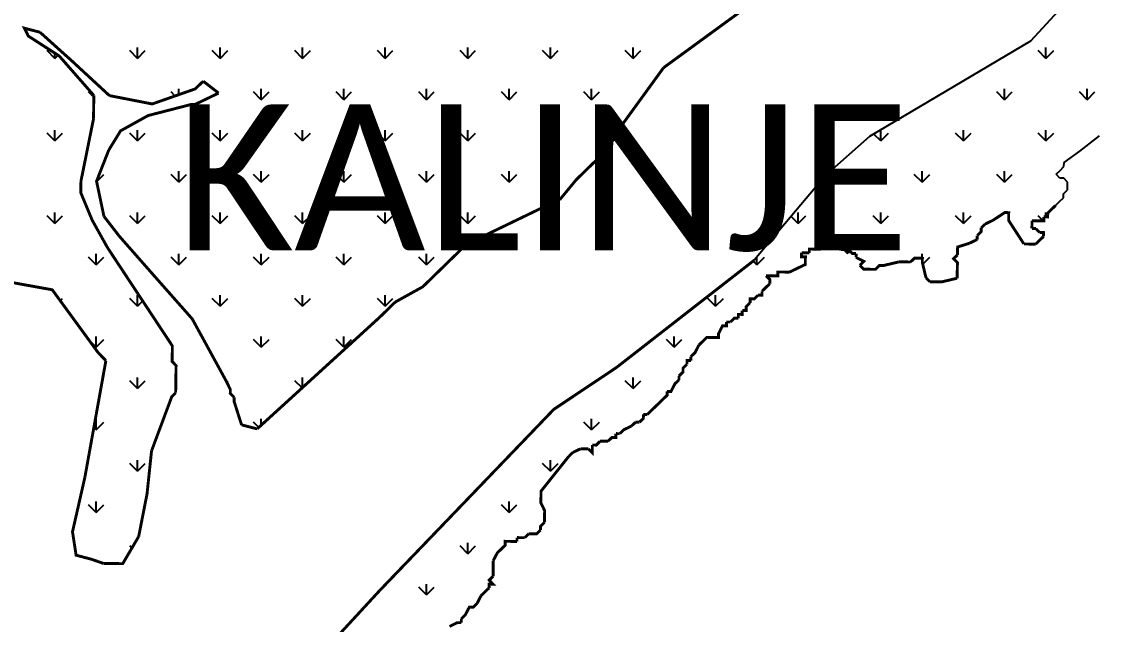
# Model space of a CAD drawing. Header units: metres. Extents: x 290282 to 293385, y 1993059 to 1996895.
# Drawn here: x 291223 to 292331, y 1994605 to 1995225 of the extents above; entities that cross this region are included whole.
import ezdxf

# ---------------------------------------------------------------- set-up
doc = ezdxf.new("R2010")
doc.units = ezdxf.units.M
doc.header["$MEASUREMENT"] = 0
doc.layers.add('MANGROOVES', color=112, linetype='Continuous')
doc.layers.add('VILLAGE NAME', color=250, linetype='Continuous')
doc.styles.add('MtXpl_Calibri', font='calibri.ttf')

msp = doc.modelspace()

# ---------------------------------------------------------------- linework, layer by layer
at = {"layer": 'MANGROOVES'}
for p, q in [((292292.2, 1995239.8), (292259.7, 1995204.2)), ((292259.7, 1995204.2), (292094.1, 1995106.2)), ((292094.1, 1995106.2), (292049.5, 1995066.7)), ((292310.3, 1995091.3), (292330.5, 1995107.1)), ((292294.1, 1995079.5), (292310.3, 1995091.3)), ((292285.9, 1995067.6), (292290, 1995071.5)), ((292290, 1995071.5), (292294, 1995075.5)), ((292294, 1995075.5), (292294.1, 1995079.5)), ((292049.5, 1995066.7), (291976.2, 1994979.5)), ((292289.9, 1995063.5), (292285.9, 1995067.6)), ((292293.9, 1995063.5), (292289.9, 1995063.5)), ((292297.8, 1995059.4), (292293.9, 1995063.5)), ((292297.7, 1995051.4), (292297.8, 1995059.4)), ((292293.7, 1995047.4), (292297.7, 1995051.4)), ((292285.5, 1995035.5), (292289.6, 1995039.5)), ((292289.6, 1995039.5), (292293.6, 1995043.4)), ((292293.6, 1995043.4), (292293.7, 1995047.4))]:
    msp.add_line(p, q, dxfattribs=at)
at = {"layer": 'MANGROOVES', "linetype": 'Continuous'}
for p, q in [((291257.3, 1995186.6), (291249.3, 1995194.6)), ((291257.3, 1995186.6), (291257.3, 1995192)), ((291264.2, 1995193.6), (291265.2, 1995194.6)), ((291342.1, 1995186.6), (291334.2, 1995194.6)), ((291342.1, 1995186.6), (291342.1, 1995197.9)), ((291342.1, 1995186.6), (291350.1, 1995194.6)), ((291427, 1995186.6), (291419, 1995194.6)), ((291427, 1995186.6), (291427, 1995197.9)), ((291427, 1995186.6), (291434.9, 1995194.6)), ((291511.8, 1995186.6), (291503.9, 1995194.6)), ((291511.8, 1995186.6), (291511.8, 1995197.9)), ((291511.8, 1995186.6), (291519.8, 1995194.6)), ((291596.7, 1995186.6), (291588.7, 1995194.6)), ((291596.7, 1995186.6), (291596.7, 1995197.9)), ((291596.7, 1995186.6), (291604.6, 1995194.6)), ((291681.5, 1995186.6), (291673.6, 1995194.6)), ((291681.5, 1995186.6), (291681.5, 1995197.9)), ((291681.5, 1995186.6), (291689.5, 1995194.6)), ((291766.4, 1995186.6), (291758.4, 1995194.6)), ((291766.4, 1995186.6), (291766.4, 1995197.9)), ((291766.4, 1995186.6), (291774.4, 1995194.6)), ((291851.3, 1995186.6), (291843.3, 1995194.6)), ((291851.3, 1995186.6), (291851.3, 1995197.9)), ((291851.3, 1995186.6), (291859.2, 1995194.6)), ((292275.5, 1995186.6), (292267.6, 1995194.6)), ((292275.5, 1995186.6), (292275.5, 1995197.9)), ((292275.5, 1995186.6), (292283.5, 1995194.6)), ((291257.3, 1995186.6), (291260.6, 1995189.9)), ((291297.2, 1995146.7), (291291.8, 1995152.2)), ((291380.7, 1995148), (291376.6, 1995152.2)), ((291384.6, 1995149.4), (291384.6, 1995155.5)), ((291392.5, 1995152.1), (291392.5, 1995152.2)), ((291469.4, 1995144.2), (291461.5, 1995152.2)), ((291469.4, 1995144.2), (291469.4, 1995155.5)), ((291469.4, 1995144.2), (291477.4, 1995152.2)), ((291554.3, 1995144.2), (291546.3, 1995152.2)), ((291554.3, 1995144.2), (291554.3, 1995155.5)), ((291554.3, 1995144.2), (291562.2, 1995152.2)), ((291639.1, 1995144.2), (291631.2, 1995152.2)), ((291639.1, 1995144.2), (291639.1, 1995155.5)), ((291639.1, 1995144.2), (291647.1, 1995152.2)), ((291724, 1995144.2), (291716, 1995152.2)), ((291724, 1995144.2), (291724, 1995155.5)), ((291724, 1995144.2), (291731.9, 1995152.2)), ((291808.8, 1995144.2), (291800.9, 1995152.2)), ((291808.8, 1995144.2), (291808.8, 1995155.5)), ((291808.8, 1995144.2), (291816.8, 1995152.2)), ((292233.1, 1995144.2), (292225.1, 1995152.2)), ((292233.1, 1995144.2), (292233.1, 1995155.5)), ((292233.1, 1995144.2), (292241, 1995152.2)), ((292317.9, 1995144.2), (292310, 1995152.2)), ((292317.9, 1995144.2), (292317.9, 1995155.5)), ((292317.9, 1995144.2), (292325.9, 1995152.2)), ((291257.3, 1995101.8), (291249.3, 1995109.7)), ((291257.3, 1995101.8), (291257.3, 1995113)), ((291257.3, 1995101.8), (291265.2, 1995109.7)), ((291342.1, 1995101.8), (291334.2, 1995109.7)), ((291342.1, 1995101.8), (291342.1, 1995113)), ((291342.1, 1995101.8), (291350.1, 1995109.7)), ((291427, 1995101.8), (291419, 1995109.7)), ((291427, 1995101.8), (291427, 1995113)), ((291427, 1995101.8), (291434.9, 1995109.7)), ((291511.8, 1995101.8), (291503.9, 1995109.7)), ((291511.8, 1995101.8), (291511.8, 1995113)), ((291511.8, 1995101.8), (291519.8, 1995109.7)), ((291596.7, 1995101.8), (291588.7, 1995109.7)), ((291596.7, 1995101.8), (291596.7, 1995113)), ((291596.7, 1995101.8), (291604.6, 1995109.7)), ((291681.5, 1995101.8), (291673.6, 1995109.7)), ((291681.5, 1995101.8), (291681.5, 1995113)), ((291681.5, 1995101.8), (291689.5, 1995109.7)), ((291766.4, 1995101.8), (291758.4, 1995109.7)), ((291766.4, 1995101.8), (291766.4, 1995113)), ((291766.4, 1995101.8), (291774.4, 1995109.7)), ((292105.8, 1995101.8), (292098.7, 1995108.9)), ((292105.8, 1995101.8), (292105.8, 1995113)), ((292105.8, 1995101.8), (292113.8, 1995109.7)), ((292190.7, 1995101.8), (292182.7, 1995109.7)), ((292190.7, 1995101.8), (292190.7, 1995113)), ((292190.7, 1995101.8), (292198.6, 1995109.7)), ((292275.5, 1995101.8), (292267.6, 1995109.7)), ((292275.5, 1995101.8), (292275.5, 1995113)), ((292275.5, 1995101.8), (292283.5, 1995109.7)), ((291384.6, 1995059.4), (291384.6, 1995070.6)), ((291469.4, 1995059.4), (291469.4, 1995070.6)), ((291554.3, 1995059.4), (291554.3, 1995070.6)), ((291639.1, 1995059.4), (291639.1, 1995070.6)), ((291724, 1995059.4), (291724, 1995070.6)), ((292063.4, 1995059.4), (292063.4, 1995070.6)), ((292148.2, 1995059.4), (292148.2, 1995070.6)), ((292233.1, 1995059.4), (292233.1, 1995070.6)), ((291300.2, 1995059.9), (291307.7, 1995067.3)), ((291384.6, 1995059.4), (291376.6, 1995067.3)), ((291384.6, 1995059.4), (291392.5, 1995067.3)), ((291469.4, 1995059.4), (291461.5, 1995067.3)), ((291469.4, 1995059.4), (291477.4, 1995067.3)), ((291554.3, 1995059.4), (291546.3, 1995067.3)), ((291554.3, 1995059.4), (291562.2, 1995067.3)), ((291639.1, 1995059.4), (291631.2, 1995067.3)), ((291639.1, 1995059.4), (291647.1, 1995067.3)), ((291724, 1995059.4), (291716, 1995067.3)), ((291724, 1995059.4), (291731.9, 1995067.3)), ((292063.4, 1995059.4), (292055.4, 1995067.3)), ((292063.4, 1995059.4), (292071.3, 1995067.3)), ((292148.2, 1995059.4), (292140.3, 1995067.3)), ((292148.2, 1995059.4), (292156.2, 1995067.3)), ((292233.1, 1995059.4), (292225.1, 1995067.3)), ((292233.1, 1995059.4), (292241, 1995067.3)), ((291257.3, 1995016.9), (291257.3, 1995028.2)), ((291342.1, 1995016.9), (291342.1, 1995028.2)), ((291427, 1995016.9), (291427, 1995028.2)), ((291511.8, 1995016.9), (291511.8, 1995028.2)), ((291596.7, 1995016.9), (291596.7, 1995028.2)), ((291681.5, 1995016.9), (291681.5, 1995028.2)), ((292021, 1995016.9), (292021, 1995028.2)), ((292105.8, 1995016.9), (292105.8, 1995028.2)), ((292190.7, 1995016.9), (292190.7, 1995028.2)), ((292275.5, 1995023.6), (292275.5, 1995028.2)), ((291257.3, 1995016.9), (291249.3, 1995024.9)), ((291257.3, 1995016.9), (291265.2, 1995024.9)), ((291342.1, 1995016.9), (291334.2, 1995024.9)), ((291342.1, 1995016.9), (291350.1, 1995024.9)), ((291427, 1995016.9), (291419, 1995024.9)), ((291427, 1995016.9), (291434.9, 1995024.9)), ((291511.8, 1995016.9), (291503.9, 1995024.9)), ((291511.8, 1995016.9), (291519.8, 1995024.9)), ((291596.7, 1995016.9), (291588.7, 1995024.9)), ((291596.7, 1995016.9), (291604.6, 1995024.9)), ((291681.5, 1995016.9), (291673.6, 1995024.9)), ((291681.5, 1995016.9), (291689.5, 1995024.9)), ((292021, 1995016.9), (292013.8, 1995024.1)), ((292021, 1995016.9), (292028.9, 1995024.9)), ((292105.8, 1995016.9), (292097.9, 1995024.9)), ((292105.8, 1995016.9), (292113.8, 1995024.9)), ((292190.7, 1995016.9), (292182.7, 1995024.9)), ((292190.7, 1995016.9), (292198.6, 1995024.9)), ((292272.8, 1995019.7), (292267.6, 1995024.9)), ((291299.7, 1994974.5), (291291.8, 1994982.5)), ((291299.7, 1994974.5), (291299.7, 1994985.8)), ((291299.7, 1994974.5), (291307.7, 1994982.5)), ((291384.6, 1994974.5), (291376.6, 1994982.5)), ((291384.6, 1994974.5), (291384.6, 1994985.8)), ((291384.6, 1994974.5), (291392.5, 1994982.5)), ((291469.4, 1994974.5), (291461.5, 1994982.5)), ((291469.4, 1994974.5), (291469.4, 1994985.8)), ((291469.4, 1994974.5), (291477.4, 1994982.5)), ((291554.3, 1994974.5), (291546.3, 1994982.5)), ((291554.3, 1994974.5), (291554.3, 1994985.8)), ((291554.3, 1994974.5), (291562.2, 1994982.5)), ((291639.1, 1994974.5), (291631.2, 1994982.5)), ((291639.1, 1994974.5), (291639.1, 1994985.8)), ((291639.1, 1994974.5), (291647.1, 1994982.5)), ((291978.5, 1994974.5), (291986.5, 1994982.5)), ((291978.5, 1994974.5), (291978.5, 1994982.2)), ((292141.4, 1994981.3), (292140.3, 1994982.5)), ((292148.2, 1994981.2), (292148.2, 1994985.8)), ((292149, 1994975.2), (292156.2, 1994982.5)), ((291978.5, 1994974.5), (291974.7, 1994978.3)), ((291262.8, 1994937.6), (291265.2, 1994940)), ((291342.1, 1994932.1), (291334.2, 1994940)), ((291342.1, 1994932.1), (291342.1, 1994943.3)), ((291342.1, 1994932.1), (291347.5, 1994937.4)), ((291427, 1994932.1), (291419, 1994940)), ((291427, 1994932.1), (291427, 1994943.3)), ((291427, 1994932.1), (291434.9, 1994940)), ((291511.8, 1994932.1), (291503.9, 1994940)), ((291511.8, 1994932.1), (291511.8, 1994943.3)), ((291511.8, 1994932.1), (291519.8, 1994940)), ((291596.7, 1994932.1), (291588.7, 1994940)), ((291596.7, 1994932.1), (291596.7, 1994943.3)), ((291596.7, 1994932.1), (291604.6, 1994940)), ((291936.1, 1994932.1), (291928.2, 1994940)), ((291936.1, 1994932.1), (291936.1, 1994943.3)), ((291936.1, 1994932.1), (291944.1, 1994940)), ((291299.7, 1994889.7), (291292.5, 1994896.9)), ((291299.7, 1994889.7), (291299.7, 1994900.9)), ((291299.7, 1994889.7), (291307.7, 1994897.6)), ((291469.4, 1994889.7), (291461.5, 1994897.6)), ((291469.4, 1994889.7), (291469.4, 1994900.9)), ((291469.4, 1994889.7), (291477.4, 1994897.6)), ((291554.3, 1994889.7), (291546.3, 1994897.6)), ((291554.3, 1994889.7), (291554.3, 1994900.9)), ((291554.3, 1994889.7), (291562.2, 1994897.6)), ((291893.7, 1994889.7), (291885.7, 1994897.6)), ((291893.7, 1994889.7), (291893.7, 1994900.9)), ((291893.7, 1994889.7), (291901.6, 1994897.6)), ((291342.1, 1994847.2), (291334.2, 1994855.2)), ((291342.1, 1994847.2), (291342.1, 1994858.5)), ((291342.1, 1994847.2), (291350.1, 1994855.2)), ((291433.8, 1994854), (291434.9, 1994855.2)), ((291511.2, 1994847.9), (291503.9, 1994855.2)), ((291511.8, 1994848.4), (291511.8, 1994858.5)), ((291851.3, 1994847.2), (291843.3, 1994855.2)), ((291851.3, 1994847.2), (291851.3, 1994858.5)), ((291851.3, 1994847.2), (291859.2, 1994855.2)), ((291299.7, 1994804.8), (291299.7, 1994816)), ((291469.4, 1994809.8), (291469.4, 1994816)), ((291808.8, 1994804.8), (291808.8, 1994816)), ((291299.7, 1994804.8), (291297.3, 1994807.2)), ((291299.7, 1994804.8), (291307.7, 1994812.8)), ((291466.8, 1994807.4), (291461.5, 1994812.8)), ((291808.8, 1994804.8), (291800.9, 1994812.8)), ((291808.8, 1994804.8), (291816.8, 1994812.8)), ((291342.1, 1994762.4), (291342.1, 1994773.6)), ((291766.4, 1994762.4), (291766.4, 1994773.6)), ((291342.1, 1994762.4), (291334.2, 1994770.3)), ((291342.1, 1994762.4), (291350.1, 1994770.3)), ((291766.4, 1994762.4), (291758.4, 1994770.3)), ((291766.4, 1994762.4), (291774.4, 1994770.3)), ((291299.7, 1994719.9), (291291.8, 1994727.9)), ((291299.7, 1994719.9), (291299.7, 1994731.2)), ((291299.7, 1994719.9), (291307.7, 1994727.9)), ((291724, 1994719.9), (291716, 1994727.9)), ((291724, 1994719.9), (291724, 1994731.2)), ((291724, 1994719.9), (291731.9, 1994727.9)), ((291336.4, 1994683.3), (291334.2, 1994685.5)), ((291681.5, 1994677.5), (291673.6, 1994685.5)), ((291681.5, 1994677.5), (291681.5, 1994688.8)), ((291681.5, 1994677.5), (291689.5, 1994685.5)), ((291639.1, 1994635.1), (291631.2, 1994643)), ((291639.1, 1994635.1), (291639.1, 1994646.3)), ((291639.1, 1994635.1), (291647.1, 1994643))]:
    msp.add_line(p, q, dxfattribs=at)
at = {"layer": 'MANGROOVES', "const_width": 2.98}
for points in [[(291882.7, 1995177.1), (291995.9, 1995259.7)], [(291242, 1995213.5), (291273.7, 1995185)], [(291273.7, 1995185), (291313.3, 1995148.4)], [(291833.7, 1995109.6), (291882.7, 1995177.1)], [(291409.7, 1995163.2), (291425.5, 1995151)], [(291297, 1995124.6), (291297.3, 1995148.6)], [(291825.5, 1995097.6), (291829.5, 1995097.6)], [(291801.1, 1995069.9), (291821.4, 1995089.7)], [(291797.1, 1995066), (291801.1, 1995069.9)], [(292281.4, 1995031.6), (292285.5, 1995035.5)], [(291307.7, 1995024.3), (291323.4, 1995004)], [(292209.1, 1995012.5), (292213.1, 1995016.4)], [(292261.1, 1995011.8), (292261.3, 1995019.8)], [(291323.4, 1995004), (291359, 1994963.5)], [(292204.9, 1995000.5), (292205, 1995004.5)], [(292265.2, 1995011.7), (292261.1, 1995011.8)], [(292269.1, 1995007.7), (292265.2, 1995011.7)], [(292044.5, 1994990.6), (292048.6, 1994994.5)], [(292048.6, 1994994.5), (292056.6, 1994994.4)], [(292056.6, 1994994.4), (292064.5, 1994990.3)], [(292196.8, 1994996.6), (292204.9, 1995000.5)], [(292252.9, 1994995.9), (292264.9, 1994995.7)], [(292024.4, 1994986.8), (292032.4, 1994986.7)], [(292080.5, 1994986.1), (292080.4, 1994982.1)], [(292136.5, 1994977.4), (292140.5, 1994981.3)], [(291976.2, 1994979.5), (291834.5, 1994869.1)], [(292012.1, 1994967), (292020.2, 1994970.9)], [(292124.5, 1994977.5), (292136.5, 1994977.4)], [(292152.3, 1994961.1), (292156.2, 1994957.1)], [(292168.3, 1994956.9), (292184.3, 1994960.7)], [(292156.2, 1994957.1), (292168.3, 1994956.9)], [(291947.3, 1994915.7), (291951.4, 1994915.7)], [(291301.8, 1994884.1), (291309.7, 1994876)], [(291910.8, 1994876.1), (291910.8, 1994880.1)], [(291309.7, 1994876), (291288.1, 1994756)], [(291898.5, 1994856.2), (291898.5, 1994860.2)], [(291862, 1994820.7), (291866, 1994820.6)], [(291449.1, 1994810), (291465.1, 1994805.8)], [(291849.8, 1994808.8), (291853.8, 1994812.7)], [(291853.8, 1994812.7), (291857.9, 1994812.7)], [(291817.5, 1994793.2), (291825.5, 1994793.1)], [(291833.7, 1994801), (291837.7, 1994800.9)], [(291785.3, 1994777.6), (291789.3, 1994781.5)], [(291789.3, 1994781.5), (291797.4, 1994785.4)], [(291797.4, 1994785.4), (291805.4, 1994785.3)], [(291732, 1994690.1), (291732.1, 1994694.1)], [(291732.1, 1994694.1), (291740.1, 1994694)], [(291740.1, 1994694), (291744.2, 1994698)], [(291707.5, 1994654.4), (291707.7, 1994670.4)], [(291691.1, 1994626.5), (291695.2, 1994634.5)], [(291674.8, 1994606.7), (291674.9, 1994610.7)]]:
    msp.add_lwpolyline(points, dxfattribs=at)
at = {"layer": 'MANGROOVES'}
for points in [[(291297.3, 1995148.6, 2.98, 2.98, 0), (291261.7, 1995189.2, 2.98, 2.98, 0), (291230, 1995209.6, 2.98, 2.98, 0), (291226, 1995217.7, 2.98, 2.98, 0), (291242, 1995213.5, 0, 0, 0)], [(291313.3, 1995148.4, 2.98, 2.98, 0), (291357.3, 1995139.8, 2.98, 2.98, 0), (291401.5, 1995155.3, 2.98, 2.98, 0), (291409.7, 1995163.2, 0, 0, 0)], [(291425.5, 1995151, 2.98, 2.98, 0), (291401.3, 1995139.3, 2.98, 2.98, 0), (291397.3, 1995139.3, 2.98, 2.98, 0), (291353.1, 1995127.9, 2.98, 2.98, 0), (291324.8, 1995112.2, 2.98, 2.98, 0), (291312.6, 1995092.3, 0, 0, 0)], [(291311.3, 1994992.2, 2.98, 2.98, 0), (291295.6, 1995020.4, 2.98, 2.98, 0), (291283.9, 1995048.6, 2.98, 2.98, 0), (291284.1, 1995060.6, 2.98, 2.98, 0), (291297, 1995124.6, 0, 0, 0)], [(291829.5, 1995097.6, 2.98, 2.98, 0), (291829.6, 1995101.6, 2.98, 2.98, 0), (291833.6, 1995105.6, 2.98, 2.98, 0), (291833.7, 1995109.6, 0, 0, 0)], [(291312.6, 1995092.3, 2.98, 2.98, 0), (291300.1, 1995060.4, 2.98, 2.98, 0), (291307.7, 1995024.3, 0, 0, 0)], [(291821.4, 1995089.7, 2.98, 2.98, 0), (291821.5, 1995093.7, 2.98, 2.98, 0), (291825.5, 1995093.6, 2.98, 2.98, 0), (291825.5, 1995097.6, 0, 0, 0)], [(291607, 1994936.2, 2.98, 2.98, 0), (291635.3, 1994951.9, 2.98, 2.98, 0), (291679.9, 1994995.4, 2.98, 2.98, 0), (291776.7, 1995042.2, 2.98, 2.98, 0), (291793, 1995062, 2.98, 2.98, 0), (291797.1, 1995066, 0, 0, 0)], [(292213.1, 1995016.4, 2.98, 2.98, 0), (292221.2, 1995020.3, 2.98, 2.98, 0), (292233.3, 1995028.2, 2.98, 2.98, 0), (292237.3, 1995028.1, 2.98, 2.98, 0), (292237.2, 1995020.1, 2.98, 2.98, 0), (292252.9, 1994995.9, 0, 0, 0)], [(292273.3, 1995023.7, 2.98, 2.98, 0), (292277.3, 1995023.6, 2.98, 2.98, 0), (292277.4, 1995027.6, 2.98, 2.98, 0), (292281.4, 1995031.6, 0, 0, 0)], [(292261.3, 1995019.8, 2.98, 2.98, 0), (292273.3, 1995019.7, 2.98, 2.98, 0), (292273.3, 1995023.7, 0, 0, 0)], [(292205, 1995004.5, 2.98, 2.98, 0), (292209, 1995008.5, 2.98, 2.98, 0), (292209.1, 1995012.5, 0, 0, 0)], [(292264.9, 1994995.7, 2.98, 2.98, 0), (292269, 1994999.7, 2.98, 2.98, 0), (292273.1, 1995003.6, 0, 0, 0)], [(292273.1, 1995003.6, 2.98, 2.98, 0), (292273.1, 1995007.6, 2.98, 2.98, 0), (292269.1, 1995007.7, 0, 0, 0)], [(291381.4, 1994843, 2.98, 2.98, 0), (291381.8, 1994871, 2.98, 2.98, 0), (291377.8, 1994875.1, 2.98, 2.98, 0), (291378, 1994891.1, 2.98, 2.98, 0), (291311.3, 1994992.2, 0, 0, 0)], [(292032.4, 1994986.7, 2.98, 2.98, 0), (292032.5, 1994990.7, 2.98, 2.98, 0), (292044.5, 1994990.6, 0, 0, 0)], [(292072.5, 1994986.2, 2.98, 2.98, 0), (292072.5, 1994990.2, 2.98, 2.98, 0), (292076.5, 1994986.2, 2.98, 2.98, 0), (292080.5, 1994986.1, 0, 0, 0)], [(292184.7, 1994984.7, 2.98, 2.98, 0), (292184.8, 1994992.8, 2.98, 2.98, 0), (292196.8, 1994996.6, 0, 0, 0)], [(292020.2, 1994970.9, 2.98, 2.98, 0), (292028.3, 1994974.8, 2.98, 2.98, 0), (292028.4, 1994982.8, 2.98, 2.98, 0), (292024.4, 1994982.8, 2.98, 2.98, 0), (292024.4, 1994986.8, 0, 0, 0)], [(292064.5, 1994990.3, 2.98, 2.98, 0), (292068.5, 1994990.3, 2.98, 2.98, 0), (292072.5, 1994986.2, 0, 0, 0)], [(292080.4, 1994982.1, 2.98, 2.98, 0), (292088.4, 1994978, 2.98, 2.98, 0), (292084.3, 1994974, 0, 0, 0)], [(292140.5, 1994981.3, 2.98, 2.98, 0), (292148.6, 1994981.2, 2.98, 2.98, 0), (292148.5, 1994977.2, 2.98, 2.98, 0), (292152.3, 1994961.1, 0, 0, 0)], [(292184.3, 1994960.7, 2.98, 2.98, 0), (292184.6, 1994976.7, 2.98, 2.98, 0), (292180.6, 1994980.8, 2.98, 2.98, 0), (292184.7, 1994984.7, 0, 0, 0)], [(292084.3, 1994974, 2.98, 2.98, 0), (292088.3, 1994970, 2.98, 2.98, 0), (292100.3, 1994969.8, 2.98, 2.98, 0), (292104.4, 1994973.8, 2.98, 2.98, 0), (292108.4, 1994973.7, 2.98, 2.98, 0), (292124.5, 1994977.5, 0, 0, 0)], [(291170.5, 1994949.9, 2.98, 2.98, 0), (291202.7, 1994961.5, 2.98, 2.98, 0), (291206.6, 1994957.5, 2.98, 2.98, 0), (291254.6, 1994948.8, 2.98, 2.98, 0), (291301.8, 1994884.1, 0, 0, 0)], [(291359, 1994963.5, 2.98, 2.98, 0), (291398.4, 1994918.9, 2.98, 2.98, 0), (291433.7, 1994854.3, 0, 0, 0)], [(291988, 1994963.3, 2.98, 2.98, 0), (292000.1, 1994963.1, 2.98, 2.98, 0), (292000.1, 1994967.1, 2.98, 2.98, 0), (292012.1, 1994967, 0, 0, 0)], [(291991.9, 1994955.2, 2.98, 2.98, 0), (291992, 1994959.2, 2.98, 2.98, 0), (291988, 1994963.3, 0, 0, 0)], [(291979.8, 1994943.3, 2.98, 2.98, 0), (291983.8, 1994943.3, 2.98, 2.98, 0), (291983.8, 1994947.3, 0, 0, 0)], [(291983.8, 1994947.3, 2.98, 2.98, 0), (291987.9, 1994951.3, 2.98, 2.98, 0), (291991.9, 1994955.2, 0, 0, 0)], [(291465.1, 1994805.8, 2.98, 2.98, 0), (291590.8, 1994920.4, 2.98, 2.98, 0), (291607, 1994936.2, 0, 0, 0)], [(291963.5, 1994927.5, 2.98, 2.98, 0), (291967.5, 1994927.5, 2.98, 2.98, 0), (291967.6, 1994931.5, 2.98, 2.98, 0), (291971.6, 1994935.4, 0, 0, 0)], [(291971.6, 1994935.4, 2.98, 2.98, 0), (291971.7, 1994939.4, 2.98, 2.98, 0), (291975.7, 1994939.4, 2.98, 2.98, 0), (291979.8, 1994943.3, 0, 0, 0)], [(291959.4, 1994919.6, 2.98, 2.98, 0), (291959.5, 1994923.6, 2.98, 2.98, 0), (291963.5, 1994923.5, 2.98, 2.98, 0), (291963.5, 1994927.5, 0, 0, 0)], [(291919, 1994892, 2.98, 2.98, 0), (291927.1, 1994899.9, 2.98, 2.98, 0), (291939.1, 1994899.8, 2.98, 2.98, 0), (291939.2, 1994903.8, 2.98, 2.98, 0), (291943.3, 1994911.8, 2.98, 2.98, 0), (291947.3, 1994911.7, 2.98, 2.98, 0), (291947.3, 1994915.7, 0, 0, 0)], [(291951.4, 1994915.7, 2.98, 2.98, 0), (291955.4, 1994919.6, 2.98, 2.98, 0), (291959.4, 1994919.6, 0, 0, 0)], [(291910.8, 1994880.1, 2.98, 2.98, 0), (291914.9, 1994884.1, 2.98, 2.98, 0), (291919, 1994892, 0, 0, 0)], [(291834.5, 1994869.1, 2.98, 2.98, 0), (291769.9, 1994825.9, 2.98, 2.98, 0), (291591.1, 1994639.8, 0, 0, 0)], [(291898.5, 1994860.2, 2.98, 2.98, 0), (291902.6, 1994864.2, 2.98, 2.98, 0), (291902.7, 1994868.2, 2.98, 2.98, 0), (291906.7, 1994872.2, 0, 0, 0)], [(291906.7, 1994872.2, 2.98, 2.98, 0), (291906.8, 1994876.2, 2.98, 2.98, 0), (291910.8, 1994876.1, 0, 0, 0)], [(291433.7, 1994854.3, 2.98, 2.98, 0), (291437.6, 1994846.2, 2.98, 2.98, 0), (291437.5, 1994842.2, 2.98, 2.98, 0), (291441.5, 1994838.2, 0, 0, 0)], [(291886.3, 1994844.4, 2.98, 2.98, 0), (291890.3, 1994844.3, 2.98, 2.98, 0), (291894.4, 1994852.3, 2.98, 2.98, 0), (291898.5, 1994856.2, 0, 0, 0)], [(291356.6, 1994783.2, 2.98, 2.98, 0), (291377.4, 1994839, 2.98, 2.98, 0), (291381.4, 1994843, 0, 0, 0)], [(291441.5, 1994838.2, 2.98, 2.98, 0), (291441.4, 1994834.2, 2.98, 2.98, 0), (291449.1, 1994810, 0, 0, 0)], [(291866, 1994820.6, 2.98, 2.98, 0), (291870, 1994824.6, 2.98, 2.98, 0), (291886.3, 1994840.4, 2.98, 2.98, 0), (291886.3, 1994844.4, 0, 0, 0)], [(291857.9, 1994812.7, 2.98, 2.98, 0), (291861.9, 1994816.6, 2.98, 2.98, 0), (291862, 1994820.7, 0, 0, 0)], [(291837.7, 1994800.9, 2.98, 2.98, 0), (291841.7, 1994804.9, 2.98, 2.98, 0), (291849.8, 1994808.8, 0, 0, 0)], [(291809.5, 1994789.3, 2.98, 2.98, 0), (291813.5, 1994789.2, 2.98, 2.98, 0), (291817.5, 1994793.2, 0, 0, 0)], [(291825.5, 1994793.1, 2.98, 2.98, 0), (291829.6, 1994797, 2.98, 2.98, 0), (291833.6, 1994797, 2.98, 2.98, 0), (291833.7, 1994801, 0, 0, 0)], [(291343.4, 1994695.2, 2.98, 2.98, 0), (291352, 1994739.2, 2.98, 2.98, 0), (291356.6, 1994783.2, 0, 0, 0)], [(291805.4, 1994785.3, 2.98, 2.98, 0), (291809.4, 1994781.3, 2.98, 2.98, 0), (291809.5, 1994789.3, 0, 0, 0)], [(291760.3, 1994709.8, 2.98, 2.98, 0), (291760.5, 1994721.8, 2.98, 2.98, 0), (291756.6, 1994729.9, 2.98, 2.98, 0), (291756.8, 1994741.9, 2.98, 2.98, 0), (291785.3, 1994777.6, 0, 0, 0)], [(291288.1, 1994756, 2.98, 2.98, 0), (291275.4, 1994700.1, 2.98, 2.98, 0), (291279.1, 1994676, 2.98, 2.98, 0), (291295, 1994671.8, 2.98, 2.98, 0), (291307, 1994667.6, 0, 0, 0)], [(291756.2, 1994701.8, 2.98, 2.98, 0), (291756.3, 1994705.8, 2.98, 2.98, 0), (291760.3, 1994709.8, 0, 0, 0)], [(291307, 1994667.6, 2.98, 2.98, 0), (291327, 1994667.3, 2.98, 2.98, 0), (291343.4, 1994695.2, 0, 0, 0)], [(291744.2, 1994698, 2.98, 2.98, 0), (291752.2, 1994697.9, 2.98, 2.98, 0), (291756.2, 1994701.8, 0, 0, 0)], [(291707.7, 1994670.4, 2.98, 2.98, 0), (291711.8, 1994678.3, 2.98, 2.98, 0), (291715.9, 1994682.3, 0, 0, 0)], [(291715.9, 1994682.3, 2.98, 2.98, 0), (291720, 1994686.3, 2.98, 2.98, 0), (291720, 1994690.3, 2.98, 2.98, 0), (291732, 1994690.1, 0, 0, 0)], [(291703.4, 1994642.4, 2.98, 2.98, 0), (291703.4, 1994646.4, 2.98, 2.98, 0), (291707.4, 1994646.3, 2.98, 2.98, 0), (291703.5, 1994650.4, 2.98, 2.98, 0), (291707.5, 1994654.4, 0, 0, 0)], [(291591.1, 1994639.8, 2.98, 2.98, 0), (291412.3, 1994445.8, 2.98, 2.98, 0), (291335.1, 1994362.7, 0, 0, 0)], [(291695.2, 1994634.5, 2.98, 2.98, 0), (291699.3, 1994638.4, 2.98, 2.98, 0), (291703.4, 1994642.4, 0, 0, 0)], [(291674.9, 1994610.7, 2.98, 2.98, 0), (291679, 1994614.7, 2.98, 2.98, 0), (291683.1, 1994622.6, 2.98, 2.98, 0), (291687.1, 1994622.6, 2.98, 2.98, 0), (291691.1, 1994626.5, 0, 0, 0)], [(291662.8, 1994602.8, 2.98, 2.98, 0), (291670.8, 1994606.7, 2.98, 2.98, 0), (291674.8, 1994606.7, 0, 0, 0)]]:
    msp.add_lwpolyline(points, format="xyseb", dxfattribs=at)

# ---------------------------------------------------------------- texts
at = {"layer": 'VILLAGE NAME', "style": 'MtXpl_Calibri'}
msp.add_text('KALINJE', height=150, dxfattribs=at).set_placement((291381.5, 1994989.3))

doc.saveas('drawing.dxf')
